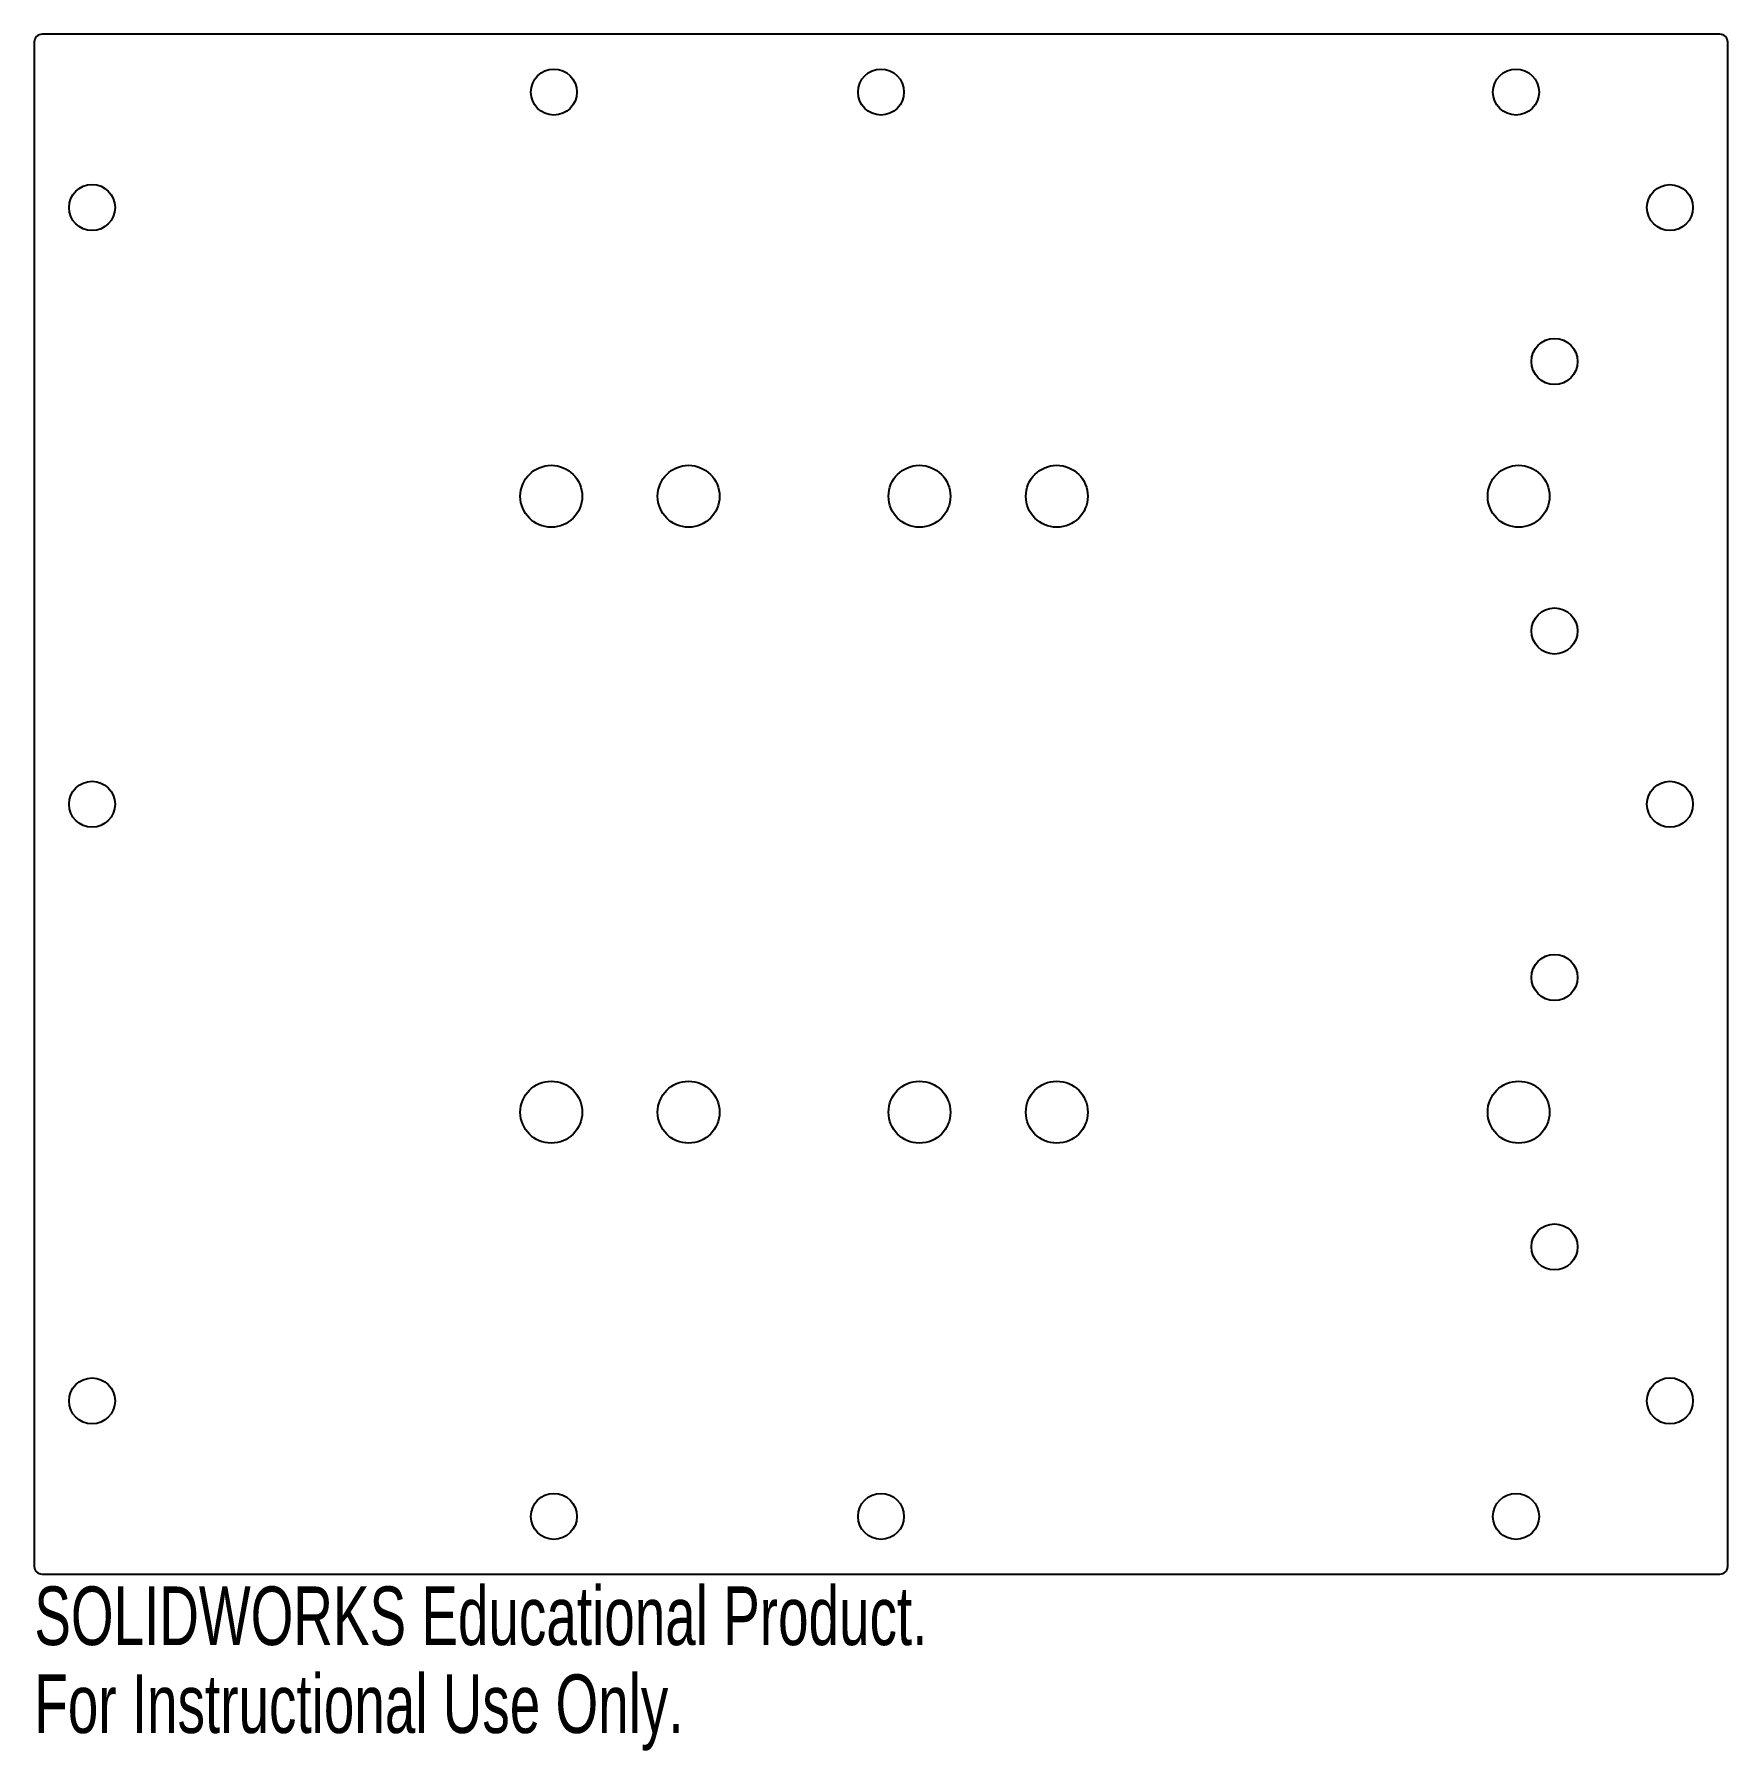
# Model space of a CAD drawing. Header units: inches. Extents: x -2.75 to 2.75, y -3.07 to 2.5.
import ezdxf

# ---------------------------------------------------------------- set-up
doc = ezdxf.new("R2010")
doc.units = ezdxf.units.IN
doc.header["$MEASUREMENT"] = 0
doc.styles.add('SLDTEXTSTYLE0', font='TXT', dxfattribs={"width": 0.7})

msp = doc.modelspace()

# ---------------------------------------------------------------- linework, layer by layer
at = {"color": 7, "linetype": 'Continuous', "lineweight": 25}
for p, q in [((-2.75, 2.475), (-2.75, -2.475)), ((2.725, 2.5), (-2.725, 2.5)), ((2.75, -2.475), (2.75, 2.475)), ((-2.725, -2.5), (2.725, -2.5))]:
    msp.add_line(p, q, dxfattribs=at)
for centre, radius in [((-1.0625, 2.3125), 0.0747), ((0, 2.3125), 0.0747), ((2.0625, 2.3125), 0.0748), ((-2.5625, 1.9375), 0.0748), ((2.5625, 1.9375), 0.0747), ((2.1875, 1.4375), 0.0748), ((-1.071, 1), 0.1005), ((-0.625, 1), 0.1005), ((0.125, 1), 0.1005), ((0.571, 1), 0.1005), ((2.071, 1), 0.1005), ((2.1875, 0.5625), 0.0748), ((-2.5625, 0), 0.0747), ((2.5625, 0), 0.0747), ((2.1875, -0.5625), 0.0748), ((-1.071, -1), 0.1005), ((-0.625, -1), 0.1005), ((0.125, -1), 0.1005), ((0.571, -1), 0.1005), ((2.071, -1), 0.1005), ((2.1875, -1.4375), 0.0748), ((-2.5625, -1.9375), 0.0747), ((2.5625, -1.9375), 0.0748), ((-1.0625, -2.3125), 0.0747), ((0, -2.3125), 0.0747), ((2.0625, -2.3125), 0.0748)]:
    msp.add_circle(centre, radius, dxfattribs=at)
for centre, start, end in [((-2.725, 2.475), 90, 180), ((2.725, 2.475), 360, 90), ((-2.725, -2.475), 180, 270), ((2.725, -2.475), 270, 0)]:
    msp.add_arc(centre, 0.025, start, end, dxfattribs=at)

# ---------------------------------------------------------------- texts
at = {"color": 7, "linetype": 'Continuous', "char_height": 0.1903, "attachment_point": 1, "style": 'SLDTEXTSTYLE0'}
for s, insert in [('SOLIDWORKS Educational Product.', (-2.75, -2.5401)), ('For Instructional Use Only.', (-2.75, -2.8256))]:
    msp.add_mtext(s, dxfattribs=dict(at, insert=insert))

doc.saveas('drawing.dxf')
